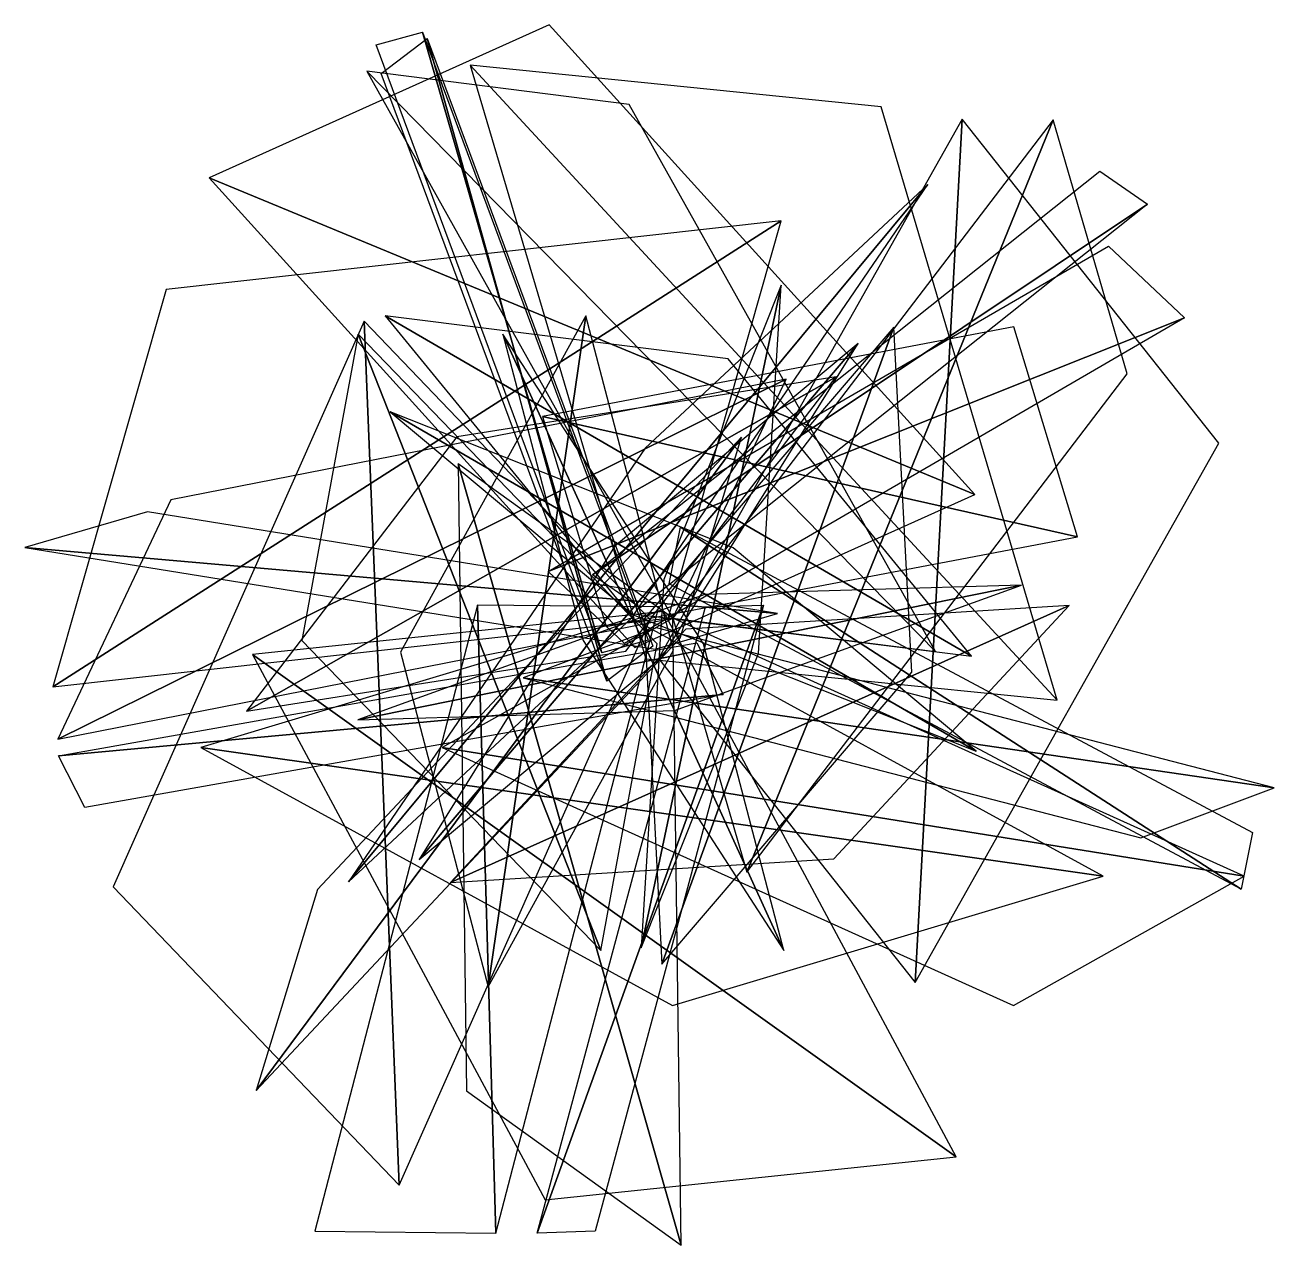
# Model space of a CAD drawing. Extents: x -0.53 to 0.52, y -0.5 to 0.53.
import ezdxf

# ---------------------------------------------------------------- set-up
doc = ezdxf.new("R2010")
doc.units = 0
doc.layers.add('litGr', color=254, linetype='CONTINUOUS')

msp = doc.modelspace()

# ---------------------------------------------------------------- meshes
at = {"layer": 'litGr', "color": 254}
mesh = msp.add_polyface(dxfattribs=at)
corners = [(-0.337399, -0.003346, 0.381289), (0.253813, -0.425351, 0.124141), (-0.091429, -0.46145, 0.544114), (0.007843, 0.032753, -0.038684), (-0.057432, 0.281163, 0.246463), (-0.139398, -0.282444, 0.208598), (-0.213091, -0.001521, 0.488873), (0.016262, 0.00024, -0.033811), (0.073393, 0.179265, 0.473301), (-0.334315, -0.369542, 0.11787), (-0.282733, -0.200773, 0.633359), (0.02181, 0.010496, -0.042188), (-0.243443, 0.2766, 0.39503), (-0.214291, -0.449189, 0.137881), (-0.4545, -0.1986, 0.557854), (-0.003233, 0.026012, -0.024943), (0.152972, 0.229893, 0.260203), (-0.342508, -0.050946, 0.222339), (-0.165779, 0.179523, 0.502613), (-0.023756, -0.000575, -0.020071), (0.103641, 0.031145, 0.521141), (-0.528519, 0.086536, 0.084047), (-0.425643, 0.116578, 0.618263), (0.000765, 0.001103, -0.013075), (0.10681, 0.360999, 0.397471), (-0.505009, -0.030533, 0.140322), (-0.409943, 0.30332, 0.560296), (0.011744, 0.027146, -0.022502), (0.266594, -0.004782, 0.262645), (-0.225949, 0.281176, 0.22478), (0.062211, 0.244953, 0.505054), (-0.021566, 0.031441, -0.01763), (-0.043836, -0.002054, 0.536157), (-0.194692, 0.51935, -0.010768), (-0.233495, 0.50872, 0.532605), (-0.005034, 0.008576, -0.007216), (0.338519, -0.041789, 0.396099), (-0.154534, 0.491614, 0.13895), (0.190836, 0.45676, 0.558924), (-0.006851, -0.006934, -0.023874), (0.00655, -0.263427, 0.261273), (0.201405, 0.271739, 0.223408), (0.216437, -0.0183, 0.503682), (-0.008482, 0.026612, -0.019002), (-0.088942, 0.066288, 0.517854), (0.445571, 0.279478, 0.005418), (0.381606, 0.339818, 0.543135), (-0.024976, 0.005949, -0.019863), (0.219187, -0.278865, 0.39503), (0.258849, 0.446426, 0.137881), (0.474267, 0.17423, 0.557855), (0.003769, -0.006669, -0.024943), (-0.171029, -0.194854, 0.260204), (0.348803, 0.037836, 0.222339), (0.151059, -0.174874, 0.502613), (0.026715, 0.017856, -0.020071), (-0.109932, -0.023031, 0.519737), (0.520761, -0.115418, 0.086798), (0.40879, -0.157461, 0.618369), (0.002038, 0.019013, -0.011834), (0.110893, 0.228012, 0.69545), (-0.500927, -0.074391, 0.337715), (-0.40586, 0.126475, 0.835197), (0.015827, 0.027146, 0.197969), (0.270677, -0.084432, 0.462314), (-0.221866, 0.200508, 0.507202), (0.066294, 0.086195, 0.765656), (-0.017483, 0.029881, 0.20386), (-0.039753, -0.025878, 0.747601), (-0.190609, 0.514139, 0.219047), (-0.229412, 0.484713, 0.761727), (-0.000951, 0.003549, 0.204922), (0.236303, -0.000693, 0.69545), (-0.241475, 0.486645, 0.337715), (-0.020999, 0.458806, 0.835197), (0.015827, 0.027146, 0.197969), (-0.010905, -0.249772, 0.462314), (0.106615, 0.306985, 0.507202), (0.087649, -0.00244, 0.765656), (0.00806, 0.059653, 0.20386), (-0.05186, 0.063466, 0.747601), (0.4144, 0.374878, 0.219047), (0.37436, 0.402597, 0.761727), (-0.01182, 0.035747, 0.204922), (0.077828, -0.186256, 0.69545), (0.335369, 0.445759, 0.337715), (0.39737, 0.232356, 0.835196), (0.015827, 0.027146, 0.197969), (-0.248937, -0.058284, 0.462314), (0.308708, 0.054947, 0.507202), (0.017194, -0.050519, 0.765656), (0.042577, 0.047183, 0.20386), (0.022282, 0.10369, 0.747601), (0.49324, -0.20057, 0.219047), (0.50278, -0.152815, 0.761727), (0.012742, 0.055935, 0.204922), (-0.178063, -0.081442, 0.69545), (0.495784, -0.189616, 0.337715), (0.301893, -0.298203, 0.835197), (0.015827, 0.027146, 0.197969), (-0.127183, 0.265781, 0.462314), (0.109046, -0.251892, 0.507202), (-0.059524, 0.008277, 0.765656), (0.041386, 0.005611, 0.20386), (0.091852, 0.038142, 0.747601), (-0.098203, -0.489357, 0.219047), (-0.049527, -0.487867, 0.761727), (0.043176, 0.036652, 0.204922), (-0.164673, 0.156779, 0.69545), (0.022797, -0.499442, 0.337715), (-0.157702, -0.36981, 0.835196), (0.015827, 0.027146, 0.197969), (0.171408, 0.257782, 0.462314), (-0.197447, -0.175503, 0.507202), (-0.033186, 0.087408, 0.765656), (0.007148, -0.005129, 0.20386), (0.057993, -0.037062, 0.747601), (-0.500347, -0.088365, 0.219047), (-0.478377, -0.131826, 0.761727), (0.036023, 0.006399, 0.204922), (-0.380722, -0.081442, 0.837741), (0.377109, -0.189615, 0.749785), (0.015458, -0.298203, 1.142583), (-0.019072, 0.027146, 0.444943), (-0.248482, 0.265781, 0.639111), (-0.044791, -0.251892, 0.766896), (-0.295864, 0.008277, 0.946274), (0.002591, 0.005611, 0.459733), (-0.148299, 0.038142, 0.98455), (-0.132952, -0.489357, 0.423075), (-0.285122, -0.487867, 0.946253), (0.003871, 0.036652, 0.461373), (0.230016, 0.391445, 0.764496), (-0.25665, -0.194202, 0.882475), (-0.007562, 0.170098, 1.202028), (-0.019072, 0.027146, 0.444943), (0.355594, 0.095433, 0.492262), (-0.093667, 0.196693, 0.829478), (0.302265, 0.271956, 0.851285), (-0.040337, 0.020169, 0.470455), (0.269358, 0.130956, 0.907575), (-0.373784, 0.397203, 0.577079), (-0.088233, 0.525509, 1.023029), (-0.016193, 0.00265, 0.461626)]
mesh.append_faces([[corners[k] for k in face] for face in [(2, 1, 0), (1, 3, 0), (6, 5, 4), (5, 7, 4), (10, 9, 8), (9, 11, 8), (14, 13, 12), (13, 15, 12), (18, 17, 16), (17, 19, 16), (22, 21, 20), (21, 23, 20), (26, 25, 24), (25, 27, 24), (30, 29, 28), (29, 31, 28), (34, 33, 32), (33, 35, 32), (38, 37, 36), (37, 39, 36), (42, 41, 40), (41, 43, 40), (46, 45, 44), (45, 47, 44), (50, 49, 48), (49, 51, 48), (54, 53, 52), (53, 55, 52), (58, 57, 56), (57, 59, 56), (62, 61, 60), (61, 63, 60), (66, 65, 64), (65, 67, 64), (70, 69, 68), (69, 71, 68), (74, 73, 72), (73, 75, 72), (78, 77, 76), (77, 79, 76), (82, 81, 80), (81, 83, 80), (86, 85, 84), (85, 87, 84), (90, 89, 88), (89, 91, 88), (94, 93, 92), (93, 95, 92), (98, 97, 96), (97, 99, 96), (102, 101, 100), (101, 103, 100), (106, 105, 104), (105, 107, 104), (110, 109, 108), (109, 111, 108), (114, 113, 112), (113, 115, 112), (118, 117, 116), (117, 119, 116), (122, 121, 120), (121, 123, 120), (126, 125, 124), (125, 127, 124), (130, 129, 128), (129, 131, 128), (134, 133, 132), (133, 135, 132), (138, 137, 136), (137, 139, 136), (142, 141, 140), (141, 143, 140)]], dxfattribs={"color": 254})

doc.saveas('drawing.dxf')
